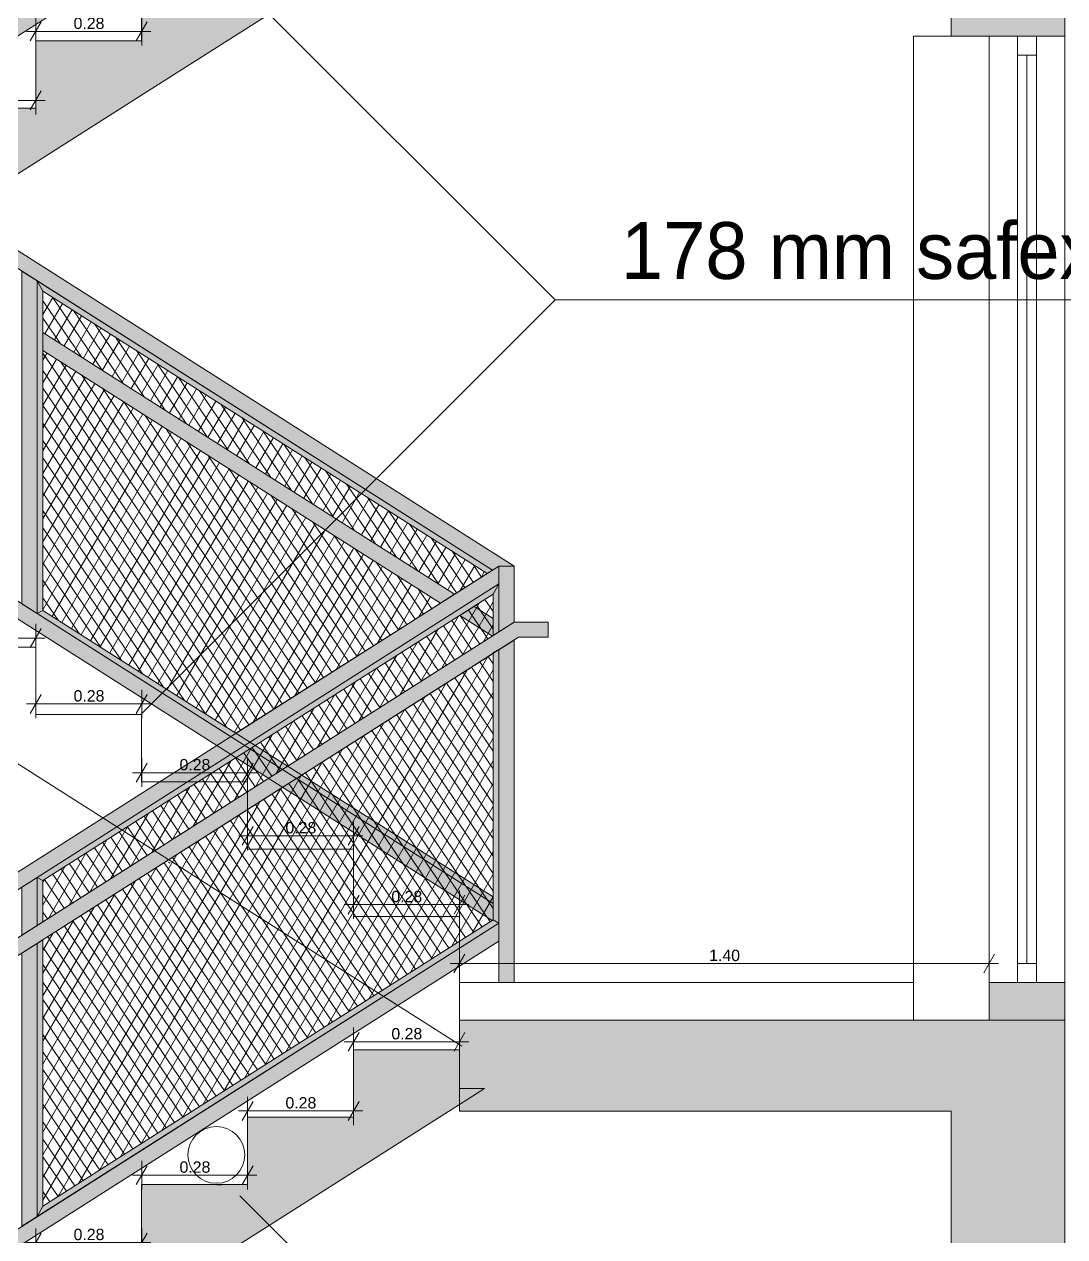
# Model space of a CAD drawing. Header units: millimetres. Extents: x 475206255 to 476720147, y 4620882299 to 4621447368.
# Drawn here: x 475517829 to 475520580, y 4621087330 to 4621090533 of the extents above; entities that cross this region are included whole.
import ezdxf

# ---------------------------------------------------------------- set-up
doc = ezdxf.new("R2010")
doc.units = ezdxf.units.MM
doc.header["$MEASUREMENT"] = 0
for name, color, linetype, lineweight in [('0_Pen_No__42_Pen_No__250_Pen_No__7', 7, 'Continuous', 0), ('2D Drafting - General_Pen_No__250_Pen_No__154', 154, 'Continuous', 0), ('2D Drafting - General_Pen_No__250_Pen_No__7', 7, 'Continuous', 0), ('Annotation - Text_Pen_No__7_Pen_No__7_Pen_No__5', 5, 'Continuous', 0), ('gegmebi_Pen_No__7_Pen_No__250', 7, 'Continuous', 0), ('gegmebi_Pen_No__7_Pen_No__7', 7, 'Continuous', 0), ('gegmebi_Pen_No__7_Pen_No__7_Pen_No__5', 5, 'Continuous', 0), ('kar-panjara_Pen_No__7_Pen_No__250', 7, 'Continuous', 0), ('New_2D Drafting - General_Pen_No__1', 1, 'Continuous', 0), ('New_2D Drafting - General_Pen_No__250_Pen_No__250', 7, 'Continuous', 0), ('New_2D Drafting - General_Pen_No__4', 7, 'Continuous', 0), ('New_Doors_Pen_No__7_Pen_No__7_Pen_No__250', 7, 'Continuous', 0), ('New_Doors_Pen_No__7_Pen_No__7_Pen_No__5', 5, 'Continuous', 0), ('New_shenobebi_Pen_No__240', 240, 'Continuous', 0), ('New_shenobebi_Pen_No__4', 7, 'Continuous', 0), ('reg_nak_Pen_No__250', 7, 'Continuous', 0), ('zoma_Pen_No__142', 142, 'Continuous', 0)]:
    doc.layers.add(name, color=color, linetype=linetype, lineweight=lineweight)
doc.layers.add('zoma', color=7, linetype='Continuous')
doc.styles.add('GENERATED_STYLE_2', font='arial.ttf')
doc.styles.add('GENERATED_STYLE_4', font='ACADMTAV.TTF')
doc.dimstyles.new('GENERATED_STYLE__3', dxfattribs={"dimtxt": 200, "dimasz": 64.421331, "dimexe": 0.18, "dimexo": 3, "dimgap": 0, "dimtad": 1, "dimtih": 1, "dimtoh": 1, "dimlfac": 0.001, "dimzin": 0, "dimdsep": 46, "dimtxsty": 'GENERATED_STYLE_2', "dimblk": 'ARROWHEAD_2', "dimblk1": 'ARROWHEAD_2', "dimblk2": 'ARROWHEAD_2', "dimcen": 0.09, "dimclrd": 142, "dimclre": 142, "dimclrt": 142, "dimadec": 0, "dimazin": 0, "dimtfac": 1, "dimtdec": 4, "dimtmove": 0, "dimatfit": 3, "dimfxl": 1, "dimtolj": 1, "dimtzin": 0, "dimarcsym": 0})
doc.dimstyles.new('GENERATED_STYLE__4', dxfattribs={"dimtxt": 30.000001, "dimasz": 38, "dimexe": 0.18, "dimexo": 3, "dimgap": 0, "dimtad": 1, "dimtih": 1, "dimtoh": 1, "dimlfac": 0.001, "dimzin": 0, "dimdsep": 46, "dimtxsty": 'GENERATED_STYLE_2', "dimblk": 'ARROWHEAD_2', "dimblk1": 'ARROWHEAD_2', "dimblk2": 'ARROWHEAD_2', "dimcen": 0.09, "dimclrd": 142, "dimclre": 142, "dimclrt": 142, "dimadec": 0, "dimazin": 0, "dimtfac": 1, "dimtdec": 4, "dimtmove": 0, "dimatfit": 3, "dimfxl": 1, "dimtolj": 1, "dimtzin": 0, "dimarcsym": 0})
pattern_1 = [(60, (475826095.757, 4621095193.19), (-25.980762, 15), []), (124.306619, (475826095.757, 4621095193.19), (23.8156986, 11.25), [])]

# ---------------------------------------------------------------- blocks, each defined once
blk = doc.blocks.new('*D73', base_point=(475826095.8, 4621095193.2))
at = {"layer": 'zoma_Pen_No__142', "color": 142, "linetype": 'Continuous', "lineweight": 0, "transparency": 16777216}
for p, q in [((475518994.2, 4621088076.7), (475518965.3, 4621088026.7)), ((475518979.7, 4621088014.2), (475518979.7, 4621088089.2)), ((475520365.5, 4621088026.7), (475520394.3, 4621088076.7)), ((475520379.9, 4621088014.2), (475520379.9, 4621088089.2)), ((475518955.3, 4621088051.7), (475518979.7, 4621088051.7)), ((475518979.7, 4621088051.7), (475520379.9, 4621088051.7)), ((475520379.9, 4621088051.7), (475520404.4, 4621088051.7))]:
    blk.add_line(p, q, dxfattribs=at)
at = {"layer": 'zoma_Pen_No__142', "color": 142, "lineweight": 0, "transparency": 16777216, "insert": (475519639.8, 4621088057.7), "char_height": 30, "attachment_point": 7, "style": 'GENERATED_STYLE_2'}
blk.add_mtext('\\A1;{\\pql;\\fArial|b0|i0|c204|p0;\\W1.000000;1.40}', dxfattribs=at)
blk = doc.blocks.new('ARROWHEAD_2')
at = {"color": 0, "linetype": 'Continuous', "lineweight": 0}
for p, q in [((-0.378, -0.655), (0.378, 0.655)), ((0, 0), (-1, 0))]:
    blk.add_line(p, q, dxfattribs=at)
blk = doc.blocks.new('*D97', base_point=(475826095.8, 4621095193.2))
at = {"layer": 'zoma_Pen_No__142', "color": 142, "linetype": 'Continuous', "lineweight": 0, "transparency": 16777216}
for p, q in [((475517874.4, 4621087339.4), (475517845.5, 4621087289.4)), ((475517860, 4621087276.9), (475517860, 4621087351.9)), ((475518125.5, 4621087289.4), (475518154.4, 4621087339.4)), ((475518140, 4621087276.9), (475518140, 4621087351.9)), ((475517835.5, 4621087314.4), (475517860, 4621087314.4)), ((475517860, 4621087314.4), (475518140, 4621087314.4)), ((475518140, 4621087314.4), (475518164.4, 4621087314.4))]:
    blk.add_line(p, q, dxfattribs=at)
at = {"layer": 'zoma_Pen_No__142', "color": 142, "lineweight": 0, "transparency": 16777216, "insert": (475517959.9, 4621087320.4), "char_height": 30, "attachment_point": 7, "style": 'GENERATED_STYLE_2'}
blk.add_mtext('\\A1;{\\pql;\\fArial|b0|i0|c204|p0;\\W1.000000;0.28}', dxfattribs=at)
blk = doc.blocks.new('*D98', base_point=(475826095.8, 4621095193.2))
at = {"layer": 'zoma_Pen_No__142', "color": 142, "linetype": 'Continuous', "lineweight": 0, "transparency": 16777216}
for p, q in [((475518154.4, 4621087517.4), (475518125.5, 4621087467.4)), ((475518140, 4621087454.9), (475518140, 4621087529.9)), ((475518405.5, 4621087467.4), (475518434.4, 4621087517.4)), ((475518420, 4621087454.9), (475518420, 4621087529.9)), ((475518115.5, 4621087492.4), (475518140, 4621087492.4)), ((475518140, 4621087492.4), (475518420, 4621087492.4)), ((475518420, 4621087492.4), (475518444.4, 4621087492.4))]:
    blk.add_line(p, q, dxfattribs=at)
at = {"layer": 'zoma_Pen_No__142', "color": 142, "lineweight": 0, "transparency": 16777216, "insert": (475518239.9, 4621087498.4), "char_height": 30, "attachment_point": 7, "style": 'GENERATED_STYLE_2'}
blk.add_mtext('\\A1;{\\pql;\\fArial|b0|i0|c204|p0;\\W1.000000;0.28}', dxfattribs=at)
blk = doc.blocks.new('*D99', base_point=(475826095.8, 4621095193.2))
at = {"layer": 'zoma_Pen_No__142', "color": 142, "linetype": 'Continuous', "lineweight": 0, "transparency": 16777216}
for p, q in [((475518434.4, 4621087687.2), (475518405.5, 4621087637.2)), ((475518420, 4621087624.7), (475518420, 4621087699.7)), ((475518685.5, 4621087637.2), (475518714.4, 4621087687.2)), ((475518700, 4621087624.7), (475518700, 4621087699.7)), ((475518395.5, 4621087662.2), (475518420, 4621087662.2)), ((475518420, 4621087662.2), (475518700, 4621087662.2)), ((475518700, 4621087662.2), (475518724.4, 4621087662.2))]:
    blk.add_line(p, q, dxfattribs=at)
at = {"layer": 'zoma_Pen_No__142', "color": 142, "lineweight": 0, "transparency": 16777216, "insert": (475518519.9, 4621087668.2), "char_height": 30, "attachment_point": 7, "style": 'GENERATED_STYLE_2'}
blk.add_mtext('\\A1;{\\pql;\\fArial|b0|i0|c204|p0;\\W1.000000;0.28}', dxfattribs=at)
blk = doc.blocks.new('*D100', base_point=(475826095.8, 4621095193.2))
at = {"layer": 'zoma_Pen_No__142', "color": 142, "linetype": 'Continuous', "lineweight": 0, "transparency": 16777216}
for p, q in [((475518714.4, 4621087869.8), (475518685.5, 4621087819.8)), ((475518700, 4621087807.3), (475518700, 4621087882.3)), ((475518965.5, 4621087819.8), (475518994.4, 4621087869.8)), ((475518980, 4621087807.3), (475518980, 4621087882.3)), ((475518675.5, 4621087844.8), (475518700, 4621087844.8)), ((475518700, 4621087844.8), (475518980, 4621087844.8)), ((475518980, 4621087844.8), (475519004.4, 4621087844.8))]:
    blk.add_line(p, q, dxfattribs=at)
at = {"layer": 'zoma_Pen_No__142', "color": 142, "lineweight": 0, "transparency": 16777216, "insert": (475518799.9, 4621087850.8), "char_height": 30, "attachment_point": 7, "style": 'GENERATED_STYLE_2'}
blk.add_mtext('\\A1;{\\pql;\\fArial|b0|i0|c204|p0;\\W1.000000;0.28}', dxfattribs=at)
blk = doc.blocks.new('*D101', base_point=(475826095.8, 4621095193.2))
at = {"layer": 'zoma_Pen_No__142', "color": 142, "linetype": 'Continuous', "lineweight": 0, "transparency": 16777216}
for p, q in [((475518714.4, 4621088232.2), (475518685.5, 4621088182.2)), ((475518700, 4621088169.7), (475518700, 4621088244.7)), ((475518965.5, 4621088182.2), (475518994.4, 4621088232.2)), ((475518980, 4621088169.7), (475518980, 4621088244.7)), ((475518675.5, 4621088207.2), (475518700, 4621088207.2)), ((475518700, 4621088207.2), (475518980, 4621088207.2)), ((475518980, 4621088207.2), (475519004.4, 4621088207.2))]:
    blk.add_line(p, q, dxfattribs=at)
at = {"layer": 'zoma_Pen_No__142', "color": 142, "lineweight": 0, "transparency": 16777216, "insert": (475518799.9, 4621088213.2), "char_height": 30, "attachment_point": 7, "style": 'GENERATED_STYLE_2'}
blk.add_mtext('\\A1;{\\pql;\\fArial|b0|i0|c204|p0;\\W1.000000;0.28}', dxfattribs=at)
blk = doc.blocks.new('*D102', base_point=(475826095.8, 4621095193.2))
at = {"layer": 'zoma_Pen_No__142', "color": 142, "linetype": 'Continuous', "lineweight": 0, "transparency": 16777216}
for p, q in [((475518434.4, 4621088414), (475518405.5, 4621088364)), ((475518420, 4621088351.5), (475518420, 4621088426.5)), ((475518685.5, 4621088364), (475518714.4, 4621088414)), ((475518700, 4621088351.5), (475518700, 4621088426.5)), ((475518395.5, 4621088389), (475518420, 4621088389)), ((475518420, 4621088389), (475518700, 4621088389)), ((475518700, 4621088389), (475518724.4, 4621088389))]:
    blk.add_line(p, q, dxfattribs=at)
at = {"layer": 'zoma_Pen_No__142', "color": 142, "lineweight": 0, "transparency": 16777216, "insert": (475518519.9, 4621088395), "char_height": 30, "attachment_point": 7, "style": 'GENERATED_STYLE_2'}
blk.add_mtext('\\A1;{\\pql;\\fArial|b0|i0|c204|p0;\\W1.000000;0.28}', dxfattribs=at)
blk = doc.blocks.new('*D103', base_point=(475826095.8, 4621095193.2))
at = {"layer": 'zoma_Pen_No__142', "color": 142, "linetype": 'Continuous', "lineweight": 0, "transparency": 16777216}
for p, q in [((475518154.4, 4621088580.6), (475518125.5, 4621088530.6)), ((475518140, 4621088518.1), (475518140, 4621088593.1)), ((475518405.5, 4621088530.6), (475518434.4, 4621088580.6)), ((475518420, 4621088518.1), (475518420, 4621088593.1)), ((475518115.5, 4621088555.6), (475518140, 4621088555.6)), ((475518140, 4621088555.6), (475518420, 4621088555.6)), ((475518420, 4621088555.6), (475518444.4, 4621088555.6))]:
    blk.add_line(p, q, dxfattribs=at)
at = {"layer": 'zoma_Pen_No__142', "color": 142, "lineweight": 0, "transparency": 16777216, "insert": (475518239.9, 4621088561.6), "char_height": 30, "attachment_point": 7, "style": 'GENERATED_STYLE_2'}
blk.add_mtext('\\A1;{\\pql;\\fArial|b0|i0|c204|p0;\\W1.000000;0.28}', dxfattribs=at)
blk = doc.blocks.new('*D104', base_point=(475826095.8, 4621095193.2))
at = {"layer": 'zoma_Pen_No__142', "color": 142, "linetype": 'Continuous', "lineweight": 0, "transparency": 16777216}
for p, q in [((475517860, 4621088699.9), (475517860, 4621088774.9)), ((475518140, 4621088699.9), (475518140, 4621088774.9)), ((475517835.5, 4621088737.4), (475517860, 4621088737.4)), ((475517874.4, 4621088762.4), (475517845.5, 4621088712.4)), ((475517860, 4621088737.4), (475518140, 4621088737.4)), ((475518125.5, 4621088712.4), (475518154.4, 4621088762.4)), ((475518140, 4621088737.4), (475518164.4, 4621088737.4))]:
    blk.add_line(p, q, dxfattribs=at)
at = {"layer": 'zoma_Pen_No__142', "color": 142, "lineweight": 0, "transparency": 16777216, "insert": (475517959.9, 4621088743.4), "char_height": 30, "attachment_point": 7, "style": 'GENERATED_STYLE_2'}
blk.add_mtext('\\A1;{\\pql;\\fArial|b0|i0|c204|p0;\\W1.000000;0.28}', dxfattribs=at)
blk = doc.blocks.new('*D105', base_point=(475826095.8, 4621095193.2))
at = {"layer": 'zoma_Pen_No__142', "color": 142, "linetype": 'Continuous', "lineweight": 0, "transparency": 16777216}
for p, q in [((475517594.4, 4621088936.6), (475517565.5, 4621088886.6)), ((475517580, 4621088874.1), (475517580, 4621088949.1)), ((475517845.5, 4621088886.6), (475517874.4, 4621088936.6)), ((475517860, 4621088874.1), (475517860, 4621088949.1)), ((475517555.5, 4621088911.6), (475517580, 4621088911.6)), ((475517580, 4621088911.6), (475517860, 4621088911.6)), ((475517860, 4621088911.6), (475517884.4, 4621088911.6))]:
    blk.add_line(p, q, dxfattribs=at)
at = {"layer": 'zoma_Pen_No__142', "color": 142, "lineweight": 0, "transparency": 16777216, "insert": (475517679.9, 4621088917.6), "char_height": 30, "attachment_point": 7, "style": 'GENERATED_STYLE_2'}
blk.add_mtext('\\A1;{\\pql;\\fArial|b0|i0|c204|p0;\\W1.000000;0.28}', dxfattribs=at)
blk = doc.blocks.new('*D112', base_point=(475826095.8, 4621095193.2))
at = {"layer": 'zoma_Pen_No__142', "color": 142, "linetype": 'Continuous', "lineweight": 0, "transparency": 16777216}
for p, q in [((475517580, 4621090294.6), (475517580, 4621090369.6)), ((475517860, 4621090294.6), (475517860, 4621090369.6)), ((475517594.4, 4621090357.1), (475517565.5, 4621090307.1)), ((475517845.5, 4621090307.1), (475517874.4, 4621090357.1)), ((475517555.5, 4621090332.1), (475517580, 4621090332.1)), ((475517580, 4621090332.1), (475517860, 4621090332.1)), ((475517860, 4621090332.1), (475517884.4, 4621090332.1))]:
    blk.add_line(p, q, dxfattribs=at)
at = {"layer": 'zoma_Pen_No__142', "color": 142, "lineweight": 0, "transparency": 16777216, "insert": (475517679.9, 4621090338.1), "char_height": 30, "attachment_point": 7, "style": 'GENERATED_STYLE_2'}
blk.add_mtext('\\A1;{\\pql;\\fArial|b0|i0|c204|p0;\\W1.000000;0.28}', dxfattribs=at)
blk = doc.blocks.new('*D113', base_point=(475826095.8, 4621095193.2))
at = {"layer": 'zoma_Pen_No__142', "color": 142, "linetype": 'Continuous', "lineweight": 0, "transparency": 16777216}
for p, q in [((475517874.4, 4621090539.4), (475517845.5, 4621090489.4)), ((475517860, 4621090476.9), (475517860, 4621090551.9)), ((475518125.5, 4621090489.4), (475518154.4, 4621090539.4)), ((475518140, 4621090476.9), (475518140, 4621090551.9)), ((475517835.5, 4621090514.4), (475517860, 4621090514.4)), ((475517860, 4621090514.4), (475518140, 4621090514.4)), ((475518140, 4621090514.4), (475518164.4, 4621090514.4))]:
    blk.add_line(p, q, dxfattribs=at)
at = {"layer": 'zoma_Pen_No__142', "color": 142, "lineweight": 0, "transparency": 16777216, "insert": (475517959.9, 4621090520.4), "char_height": 30, "attachment_point": 7, "style": 'GENERATED_STYLE_2'}
blk.add_mtext('\\A1;{\\pql;\\fArial|b0|i0|c204|p0;\\W1.000000;0.28}', dxfattribs=at)
blk = doc.blocks.new('*D134', base_point=(475826095.8, 4621095193.2))
at = {"layer": 'zoma_Pen_No__142', "color": 142, "linetype": 'Continuous', "lineweight": 0, "transparency": 16777216}
for p, q in [((475518994.2, 4621091276.7), (475518965.3, 4621091226.7)), ((475518979.7, 4621091214.2), (475518979.7, 4621091289.2)), ((475520365.5, 4621091226.7), (475520394.3, 4621091276.7)), ((475520379.9, 4621091214.2), (475520379.9, 4621091289.2)), ((475518955.3, 4621091251.7), (475518979.7, 4621091251.7)), ((475518979.7, 4621091251.7), (475520379.9, 4621091251.7)), ((475520379.9, 4621091251.7), (475520404.4, 4621091251.7))]:
    blk.add_line(p, q, dxfattribs=at)
at = {"layer": 'zoma_Pen_No__142', "color": 142, "lineweight": 0, "transparency": 16777216, "insert": (475519639.8, 4621091257.7), "char_height": 30, "attachment_point": 7, "style": 'GENERATED_STYLE_2'}
blk.add_mtext('\\A1;{\\pql;\\fArial|b0|i0|c204|p0;\\W1.000000;1.40}', dxfattribs=at)
blk = doc.blocks.new('*D136', base_point=(475826095.8, 4621095193.2))
at = {"layer": 'zoma_Pen_No__142', "color": 142, "linetype": 'Continuous', "lineweight": 0, "transparency": 16777216}
for p, q in [((475518994.2, 4621094476.7), (475518965.3, 4621094426.7)), ((475518979.7, 4621094414.2), (475518979.7, 4621094489.2)), ((475520365.5, 4621094426.7), (475520394.3, 4621094476.7)), ((475520379.9, 4621094414.2), (475520379.9, 4621094489.2)), ((475518955.3, 4621094451.7), (475518979.7, 4621094451.7)), ((475518979.7, 4621094451.7), (475520379.9, 4621094451.7)), ((475520379.9, 4621094451.7), (475520404.4, 4621094451.7))]:
    blk.add_line(p, q, dxfattribs=at)
at = {"layer": 'zoma_Pen_No__142', "color": 142, "lineweight": 0, "transparency": 16777216, "insert": (475519639.8, 4621094457.7), "char_height": 30, "attachment_point": 7, "style": 'GENERATED_STYLE_2'}
blk.add_mtext('\\A1;{\\pql;\\fArial|b0|i0|c204|p0;\\W1.000000;1.40}', dxfattribs=at)
blk = doc.blocks.new('*D1600', base_point=(475826095.8, 4621095193.2))
at = {"layer": 'zoma_Pen_No__142', "color": 142, "linetype": 'Continuous', "lineweight": 0, "transparency": 16777216}
for p, q in [((475512111.8, 4621038264.3), (475512111.8, 4621038391.4)), ((475518611.8, 4621038264.3), (475518611.8, 4621038391.4)), ((475512136.3, 4621038370.2), (475512087.3, 4621038285.5)), ((475518636.3, 4621038370.2), (475518587.3, 4621038285.5)), ((475512111.8, 4621038327.9), (475518611.8, 4621038327.9))]:
    blk.add_line(p, q, dxfattribs=at)
at = {"layer": 'zoma_Pen_No__142', "color": 142, "lineweight": 0, "transparency": 16777216, "char_height": 200, "attachment_point": 7, "style": 'GENERATED_STYLE_2'}
for s, insert in [('\\A1;{\\pql;\\fArial|b0|i0|c204|p0;\\W1.000000;6.50}', (475515094.9, 4621038367.9)), ('\\A1;{\\pql;\\fArial|b0|i0|c204|p0;\\W1.000000;0.40}', (475518053.5, 4621038367.9))]:
    blk.add_mtext(s, dxfattribs=dict(at, insert=insert))
blk = doc.blocks.new('*D1601', base_point=(475826095.8, 4621095193.2))
at = {"layer": 'zoma_Pen_No__142', "color": 142, "linetype": 'Continuous', "lineweight": 0, "transparency": 16777216}
for p, q in [((475518611.8, 4621038264.3), (475518611.8, 4621038391.4)), ((475519011.8, 4621038264.3), (475519011.8, 4621038391.4)), ((475518636.3, 4621038370.2), (475518587.3, 4621038285.5)), ((475518987.3, 4621038285.5), (475519036.3, 4621038370.2)), ((475518611.8, 4621038327.9), (475519011.8, 4621038327.9)), ((475519011.8, 4621038327.9), (475519053.2, 4621038327.9))]:
    blk.add_line(p, q, dxfattribs=at)

msp = doc.modelspace()

# ---------------------------------------------------------------- hatches: boundary and pattern name
at = {"layer": '2D Drafting - General_Pen_No__250_Pen_No__154', "linetype": 'Continuous', "lineweight": 0}
msp.add_hatch(color=154, dxfattribs=at).paths.add_polyline_path([(475520379.913, 4621088001.787), (475520579.679, 4621088001.787), (475520579.679, 4621087901.757), (475520379.913, 4621087901.757)])
at = {"layer": '2D Drafting - General_Pen_No__250_Pen_No__7', "linetype": 'Continuous', "lineweight": 0}
for points in [[(475520379.913, 4621091101.757), (475520579.679, 4621091101.757), (475520579.679, 4621090921.75), (475520579.679, 4621090501.757), (475520279.679, 4621090501.757), (475520279.679, 4621090861.664), (475518979.751, 4621090861.664), (475518979.751, 4621091101.757)], [(475520379.913, 4621087901.757), (475520579.679, 4621087901.757), (475520579.679, 4621087721.75), (475520579.679, 4621087301.757), (475520279.679, 4621087301.757), (475520279.679, 4621087661.664), (475518979.751, 4621087661.664), (475518979.751, 4621087901.757)]]:
    msp.add_hatch(color=7, dxfattribs=at).paths.add_polyline_path(points)
at = {"layer": 'New_2D Drafting - General_Pen_No__1', "linetype": 'Continuous', "lineweight": 0}
for points in [[(475519083.957, 4621091358.497), (475516603.324, 4621089782.225), (475516603.324, 4621089734.833), (475519083.957, 4621091311.104)], [(475516618.273, 4621090646.834), (475519066.887, 4621089090.908), (475519083.957, 4621089101.755), (475519124.431, 4621089101.736), (475516637.468, 4621090682.03), (475516618.273, 4621090669.831)], [(475517823.359, 4621089001.94), (475517823.376, 4621089881.074), (475517863.858, 4621089855.351), (475517863.841, 4621088976.216)], [(475517863.858, 4621089855.351), (475517878.858, 4621089828.131), (475517878.841, 4621088984.425), (475517863.841, 4621088976.216)], [(475517863.892, 4621089855.403), (475517878.858, 4621089828.131), (475519052.914, 4621089082.03), (475519066.889, 4621089090.909)], [(475516603.324, 4621089777.188), (475516603.324, 4621089729.795), (475519066.059, 4621088164.896), (475519068.975, 4621088166.749), (475519068.974, 4621088210.436)], [(475517878.855, 4621089671.669), (475518929.852, 4621089003.832), (475518967.144, 4621089027.528), (475517878.856, 4621089719.061)], [(475519083.957, 4621089101.755), (475516562.84, 4621087499.759), (475516603.323, 4621087478.09), (475519083.957, 4621089054.363)], [(475519124.443, 4621088953.329), (475519124.443, 4621089101.756), (475519083.957, 4621089101.755), (475519083.957, 4621088952.166), (475519083.957, 4621088927.603)], [(475519083.961, 4621089054.365), (475517863.795, 4621088279.112), (475517878.863, 4621088270.912), (475519068.977, 4621089027.218)], [(475519068.977, 4621089027.218), (475519068.979, 4621088918.085), (475519083.961, 4621088927.603), (475519083.961, 4621089054.365)], [(475519018.307, 4621088995.018), (475518981.017, 4621088971.321), (475519066.887, 4621088916.756), (475519068.979, 4621088918.085), (475519068.978, 4621088962.82)], [(475517878.881, 4621088984.425), (475519068.974, 4621088228.209), (475519068.974, 4621088210.436), (475517863.841, 4621088976.216)], [(475516472.84, 4621087349.759), (475516472.84, 4621087309.311), (475516611.779, 4621087309.311), (475519136.286, 4621088913.462), (475519214.443, 4621088913.462), (475519214.443, 4621088953.329), (475519124.443, 4621088953.329), (475516600.85, 4621087349.759)], [(475519083.957, 4621088001.787), (475519124.443, 4621088001.79), (475519124.443, 4621088906.057), (475519083.957, 4621088880.21), (475519083.957, 4621088206.397), (475519083.957, 4621088113.699)], [(475519083.96, 4621088881.653), (475519068.961, 4621088873.081), (475519068.975, 4621088166.749), (475519083.957, 4621088158.497)], [(475517863.866, 4621088152.318), (475517863.863, 4621088279.077), (475517823.381, 4621088253.353), (475517823.384, 4621088126.595)], [(475517878.863, 4621088270.912), (475517863.863, 4621088279.077), (475517863.866, 4621088152.318), (475517878.866, 4621088161.85)], [(475519083.957, 4621088158.497), (475516603.324, 4621086582.225), (475516603.324, 4621086534.833), (475519083.957, 4621088111.104)], [(475517878.881, 4621087410.521), (475519068.975, 4621088166.749), (475519083.957, 4621088158.497), (475517863.881, 4621087383.223)], [(475517863.867, 4621088104.927), (475517823.385, 4621088079.203), (475517823.399, 4621087357.499), (475517863.881, 4621087383.223)], [(475517878.867, 4621088114.458), (475517863.867, 4621088104.927), (475517863.881, 4621087383.223), (475517878.881, 4621087410.521)]]:
    msp.add_hatch(color=1, dxfattribs=at).paths.add_polyline_path(points)
h = msp.add_hatch(dxfattribs=at)
h.set_pattern_fill('BATT_INSULATION', color=1, style=0, pattern_type=2)
h.set_pattern_definition(pattern_1)
h.paths.add_polyline_path([(475518967.144, 4621089027.528), (475517878.856, 4621089719.061), (475517878.858, 4621089828.131), (475519052.914, 4621089082.03)])
h = msp.add_hatch(dxfattribs=at)
h.set_pattern_fill('BATT_INSULATION', color=1, style=0, pattern_type=2)
h.set_pattern_definition(pattern_1)
h.paths.add_polyline_path([(475518389.098, 4621088660.22), (475517878.841, 4621088984.425), (475517878.855, 4621089671.669), (475518929.852, 4621089003.832)])
h = msp.add_hatch(dxfattribs=at)
h.set_pattern_fill('BATT_INSULATION', color=1, style=0, pattern_type=2)
h.set_pattern_definition(pattern_1)
h.paths.add_polyline_path([(475519068.979, 4621088918.085), (475519068.977, 4621089027.218), (475517878.863, 4621088270.912), (475517878.866, 4621088161.85)])
h = msp.add_hatch(dxfattribs=at)
h.set_pattern_fill('BATT_INSULATION', color=1, style=0, pattern_type=2)
h.set_pattern_definition(pattern_1)
h.paths.add_polyline_path([(475517878.881, 4621087410.521), (475519068.975, 4621088166.749), (475519068.961, 4621088870.681), (475517878.867, 4621088114.458)])
at = {"layer": 'New_2D Drafting - General_Pen_No__250_Pen_No__250', "linetype": 'Continuous', "lineweight": 0}
for points in [[(475517019.68, 4621089777.759), (475516739.751, 4621089777.759), (475516739.966, 4621089456.131), (475518139.754, 4621090345.677), (475518385.361, 4621090501.757), (475518979.751, 4621090879.484), (475519046.261, 4621090921.75), (475518979.751, 4621090921.75), (475518979.68, 4621090921.75), (475518979.68, 4621091023.757), (475518699.68, 4621091023.757), (475518699.68, 4621090845.757), (475518419.68, 4621090845.757), (475518419.68, 4621090667.757), (475518356.897, 4621090667.757, -0.08199413), (475518332.463, 4621090667.757), (475518139.754, 4621090667.757), (475518139.754, 4621090501.757), (475518139.685, 4621090501.757), (475518139.68, 4621090489.757), (475517859.68, 4621090489.757), (475517859.68, 4621090311.758), (475517579.68, 4621090311.758), (475517579.68, 4621090133.758), (475517299.68, 4621090133.758), (475517299.68, 4621089955.759), (475517019.68, 4621089955.759)], [(475517019.68, 4621086577.759), (475516739.751, 4621086577.759), (475516739.966, 4621086256.131), (475518139.754, 4621087145.677), (475518385.361, 4621087301.757), (475518979.751, 4621087679.484), (475519046.261, 4621087721.75), (475518979.751, 4621087721.75), (475518979.68, 4621087721.75), (475518979.68, 4621087823.757), (475518699.68, 4621087823.757), (475518699.68, 4621087645.757), (475518419.68, 4621087645.757), (475518419.68, 4621087467.757), (475518356.897, 4621087467.757, -0.08199413), (475518332.463, 4621087467.757), (475518139.754, 4621087467.757), (475518139.754, 4621087301.757), (475518139.685, 4621087301.757), (475518139.68, 4621087289.757), (475517859.68, 4621087289.757), (475517859.68, 4621087111.758), (475517579.68, 4621087111.758), (475517579.68, 4621086933.758), (475517299.68, 4621086933.758), (475517299.68, 4621086755.759), (475517019.68, 4621086755.759)]]:
    msp.add_hatch(color=7, dxfattribs=at).paths.add_polyline_path(points)

# ---------------------------------------------------------------- linework, layer by layer
at = {"layer": '0_Pen_No__42_Pen_No__250_Pen_No__7', "color": 7, "linetype": 'Continuous', "lineweight": 0}
msp.add_circle((475518337.195, 4621087545.924), 75, dxfattribs=at)
at = {"layer": '2D Drafting - General_Pen_No__250_Pen_No__7', "color": 7, "linetype": 'Continuous', "lineweight": 0, "flags": 128}
for points in [[(475520379.913, 4621091101.757), (475520579.679, 4621091101.757), (475520579.679, 4621090921.75), (475520579.679, 4621090501.757), (475520279.679, 4621090501.757), (475520279.679, 4621090861.664), (475518979.751, 4621090861.664), (475518979.751, 4621091101.757)], [(475520379.913, 4621088001.787), (475520579.679, 4621088001.787), (475520579.679, 4621087901.757), (475520379.913, 4621087901.757)], [(475520379.913, 4621087901.757), (475520579.679, 4621087901.757), (475520579.679, 4621087721.75), (475520579.679, 4621087301.757), (475520279.679, 4621087301.757), (475520279.679, 4621087661.664), (475518979.751, 4621087661.664), (475518979.751, 4621087901.757)]]:
    msp.add_lwpolyline(points, close=True, dxfattribs=at)
at = {"layer": 'gegmebi_Pen_No__7_Pen_No__250', "color": 7, "linetype": 'Continuous', "lineweight": 0, "flags": 128}
for points in [[(475520454.913, 4621090501.786), (475520504.913, 4621090501.786), (475520504.913, 4621088001.787), (475520454.913, 4621088001.787)], [(475520454.913, 4621090451.786), (475520504.913, 4621090451.786), (475520504.913, 4621090501.786), (475520454.913, 4621090501.786)], [(475520454.913, 4621088001.787), (475520504.913, 4621088001.787), (475520504.913, 4621088051.625), (475520454.913, 4621088051.625)], [(475518979.697, 4621087901.757), (475520179.751, 4621087901.757), (475520179.751, 4621088001.757), (475518979.697, 4621088001.757)]]:
    msp.add_lwpolyline(points, close=True, dxfattribs=at)
at = {"layer": 'gegmebi_Pen_No__7_Pen_No__7', "color": 7, "linetype": 'Continuous', "lineweight": 0}
msp.add_line((475520479.913, 4621090451.786), (475520479.913, 4621088051.625), dxfattribs=at)
at = {"layer": 'gegmebi_Pen_No__7_Pen_No__7_Pen_No__5', "color": 5, "linetype": 'Continuous', "lineweight": 0, "flags": 128}
for points in [[(475518399.635, 4621090637.914), (475519232.483, 4621089805.066), (475518139.954, 4621088712.538)], [(475519232.483, 4621089805.066), (475521454.488, 4621089805.066)], [(475518399.635, 4621087437.914), (475519232.483, 4621086605.066), (475518139.954, 4621085512.538)]]:
    msp.add_lwpolyline(points, dxfattribs=at)
at = {"layer": 'kar-panjara_Pen_No__7_Pen_No__250', "color": 7, "linetype": 'Continuous', "lineweight": 0, "flags": 128}
for points in [[(475520179.679, 4621090501.756), (475520179.679, 4621087901.757), (475520579.679, 4621087901.757), (475520579.679, 4621090501.756)], [(475520579.679, 4621090501.786), (475520379.913, 4621090501.786), (475520379.913, 4621088001.787), (475520579.679, 4621088001.787)]]:
    msp.add_lwpolyline(points, close=True, dxfattribs=at)
at = {"layer": 'New_2D Drafting - General_Pen_No__250_Pen_No__250', "color": 7, "linetype": 'Continuous', "lineweight": 0, "flags": 128}
msp.add_lwpolyline([(475518139.754, 4621090667.757), (475518139.754, 4621090501.757), (475518139.685, 4621090501.757), (475518139.68, 4621090489.757), (475517859.68, 4621090489.757), (475517859.68, 4621090311.758), (475517579.68, 4621090311.758), (475517579.68, 4621090133.758), (475517299.68, 4621090133.758), (475517299.68, 4621089955.759), (475517019.68, 4621089955.759), (475517019.68, 4621089777.759), (475516739.751, 4621089777.759), (475516739.966, 4621089456.131), (475518139.754, 4621090345.677), (475518385.361, 4621090501.757), (475518979.751, 4621090879.484)], dxfattribs=at)
msp.add_lwpolyline([(475518385.361, 4621087301.757), (475518979.751, 4621087679.484), (475519046.261, 4621087721.75), (475518979.751, 4621087721.75), (475518979.68, 4621087721.75), (475518979.68, 4621087823.757), (475518699.68, 4621087823.757), (475518699.68, 4621087645.757), (475518419.68, 4621087645.757), (475518419.68, 4621087467.757), (475518356.897, 4621087467.757, -0.08199413), (475518332.463, 4621087467.757), (475518139.754, 4621087467.757), (475518139.754, 4621087301.757)], format="xyb", dxfattribs=at)
at = {"layer": 'New_2D Drafting - General_Pen_No__4', "color": 7, "linetype": 'Continuous', "lineweight": 0, "flags": 128}
for points in [[(475519083.957, 4621091358.497), (475516603.324, 4621089782.225), (475516603.324, 4621089734.833), (475519083.957, 4621091311.104)], [(475516618.273, 4621090646.834), (475519066.887, 4621089090.908), (475519083.957, 4621089101.755), (475519124.431, 4621089101.736), (475516637.468, 4621090682.03), (475516618.273, 4621090669.831)], [(475517823.359, 4621089001.94), (475517823.376, 4621089881.074), (475517863.858, 4621089855.351), (475517863.841, 4621088976.216)], [(475517863.858, 4621089855.351), (475517878.858, 4621089828.131), (475517878.841, 4621088984.425), (475517863.841, 4621088976.216)], [(475517863.892, 4621089855.403), (475517878.858, 4621089828.131), (475519052.914, 4621089082.03), (475519066.889, 4621089090.909)], [(475518967.144, 4621089027.528), (475517878.856, 4621089719.061), (475517878.858, 4621089828.131), (475519052.914, 4621089082.03)], [(475516603.324, 4621089777.188), (475516603.324, 4621089729.795), (475519066.059, 4621088164.896), (475519068.975, 4621088166.749), (475519068.974, 4621088210.436)], [(475517878.855, 4621089671.669), (475518929.852, 4621089003.832), (475518967.144, 4621089027.528), (475517878.856, 4621089719.061)], [(475518389.098, 4621088660.22), (475517878.841, 4621088984.425), (475517878.855, 4621089671.669), (475518929.852, 4621089003.832)], [(475519083.957, 4621089101.755), (475516562.84, 4621087499.759), (475516603.323, 4621087478.09), (475519083.957, 4621089054.363)], [(475519124.443, 4621088953.329), (475519124.443, 4621089101.756), (475519083.957, 4621089101.755), (475519083.957, 4621088952.166), (475519083.957, 4621088927.603)], [(475519083.961, 4621089054.365), (475517863.795, 4621088279.112), (475517878.863, 4621088270.912), (475519068.977, 4621089027.218)], [(475519068.977, 4621089027.218), (475519068.979, 4621088918.085), (475519083.961, 4621088927.603), (475519083.961, 4621089054.365)], [(475519068.979, 4621088918.085), (475519068.977, 4621089027.218), (475517878.863, 4621088270.912), (475517878.866, 4621088161.85)], [(475519018.307, 4621088995.018), (475518981.017, 4621088971.321), (475519066.887, 4621088916.756), (475519068.979, 4621088918.085), (475519068.978, 4621088962.82)], [(475517878.881, 4621088984.425), (475519068.974, 4621088228.209), (475519068.974, 4621088210.436), (475517863.841, 4621088976.216)], [(475516472.84, 4621087349.759), (475516472.84, 4621087309.311), (475516611.779, 4621087309.311), (475519136.286, 4621088913.462), (475519214.443, 4621088913.462), (475519214.443, 4621088953.329), (475519124.443, 4621088953.329), (475516600.85, 4621087349.759)], [(475519083.957, 4621088001.787), (475519124.443, 4621088001.79), (475519124.443, 4621088906.057), (475519083.957, 4621088880.21), (475519083.957, 4621088206.397), (475519083.957, 4621088113.699)], [(475517878.881, 4621087410.521), (475519068.975, 4621088166.749), (475519068.961, 4621088870.681), (475517878.867, 4621088114.458)], [(475519083.96, 4621088881.653), (475519068.961, 4621088873.081), (475519068.975, 4621088166.749), (475519083.957, 4621088158.497)], [(475517863.866, 4621088152.318), (475517863.863, 4621088279.077), (475517823.381, 4621088253.353), (475517823.384, 4621088126.595)], [(475517878.863, 4621088270.912), (475517863.863, 4621088279.077), (475517863.866, 4621088152.318), (475517878.866, 4621088161.85)], [(475519083.957, 4621088158.497), (475516603.324, 4621086582.225), (475516603.324, 4621086534.833), (475519083.957, 4621088111.104)], [(475517878.881, 4621087410.521), (475519068.975, 4621088166.749), (475519083.957, 4621088158.497), (475517863.881, 4621087383.223)], [(475517863.867, 4621088104.927), (475517823.385, 4621088079.203), (475517823.399, 4621087357.499), (475517863.881, 4621087383.223)], [(475517878.867, 4621088114.458), (475517863.867, 4621088104.927), (475517863.881, 4621087383.223), (475517878.881, 4621087410.521)]]:
    msp.add_lwpolyline(points, close=True, dxfattribs=at)
at = {"layer": 'New_Doors_Pen_No__7_Pen_No__7_Pen_No__250', "color": 7, "linetype": 'Continuous', "lineweight": 0, "flags": 128}
msp.add_lwpolyline([(475516739.791, 4621089579.759), (475516739.791, 4621089421.757), (475517019.72, 4621089421.757), (475517019.72, 4621089243.757), (475517299.72, 4621089243.757), (475517299.72, 4621089065.758), (475517579.72, 4621089065.758), (475517579.72, 4621088887.758), (475517859.72, 4621088887.758), (475517859.72, 4621088709.758), (475518139.72, 4621088709.758), (475518139.794, 4621088531.758), (475518419.72, 4621088531.758), (475518419.72, 4621088353.759), (475518699.72, 4621088353.759), (475518699.72, 4621088175.759), (475518979.72, 4621088175.759), (475518979.72, 4621088001.757)], dxfattribs=at)
at = {"layer": 'New_Doors_Pen_No__7_Pen_No__7_Pen_No__5', "color": 5, "linetype": 'Continuous', "lineweight": 0, "flags": 128}
for points in [[(475516739.751, 4621089599.759), (475516739.751, 4621089777.759), (475517019.68, 4621089777.759), (475517019.68, 4621089955.759), (475517299.68, 4621089955.759), (475517299.68, 4621090133.758), (475517579.68, 4621090133.758), (475517579.68, 4621090311.758), (475517859.68, 4621090311.758), (475517859.68, 4621090489.757), (475518139.68, 4621090489.757), (475518139.754, 4621090667.757), (475518419.68, 4621090667.757), (475518419.68, 4621090845.757), (475518699.68, 4621090845.757), (475518699.68, 4621091023.757), (475518979.68, 4621091023.757), (475518979.716, 4621091181.787)], [(475516739.751, 4621086399.759), (475516739.751, 4621086577.759), (475517019.68, 4621086577.759), (475517019.68, 4621086755.759), (475517299.68, 4621086755.759), (475517299.68, 4621086933.758), (475517579.68, 4621086933.758), (475517579.68, 4621087111.758), (475517859.68, 4621087111.758), (475517859.68, 4621087289.757), (475518139.68, 4621087289.757), (475518139.754, 4621087467.757), (475518419.68, 4621087467.757), (475518419.68, 4621087645.757), (475518699.68, 4621087645.757), (475518699.68, 4621087823.757), (475518979.68, 4621087823.757), (475518979.716, 4621087981.787)]]:
    msp.add_lwpolyline(points, dxfattribs=at)
at = {"layer": 'New_shenobebi_Pen_No__240', "color": 240, "linetype": 'Continuous', "lineweight": 0}
msp.add_lwpolyline([(475518210.724, 4621088319.516), (475518215.169, 4621088316.975)], dxfattribs=at)
at = {"layer": 'New_shenobebi_Pen_No__4', "color": 7, "linetype": 'Continuous', "lineweight": 0}
msp.add_lwpolyline([(475518979.751, 4621087901.757), (475518979.751, 4621087981.787)], dxfattribs=at)
at = {"layer": 'reg_nak_Pen_No__250', "color": 7, "linetype": 'Continuous', "lineweight": 0, "flags": 128}
msp.add_lwpolyline([(475516514.247, 4621089404.601), (475518985.807, 4621087833.395)], dxfattribs=at)

# ---------------------------------------------------------------- texts
at = {"layer": 'Annotation - Text_Pen_No__7_Pen_No__7_Pen_No__5', "color": 5, "linetype": 'Continuous', "lineweight": 0, "insert": (475519406.665, 4621090010.456), "char_height": 150, "attachment_point": 1, "style": 'GENERATED_STYLE_4'}
msp.add_mtext('\\A1;{\\pql;\\fAcadMtavr|b0|i0|c0|p0;\\W1.000000;178 mm safexuri}', dxfattribs=at)

# ---------------------------------------------------------------- dimensions: what is measured, and where the dimension line sits
at = {"layer": 'zoma', "color": 142, "linetype": 'Continuous', "lineweight": 0}
for base, p1, p2, dimstyle, picture, middle in [((475520379.913, 4621094451.692), (475518979.72, 4621088001.757), (475520379.913, 4621094451.692), 'GENERATED_STYLE__4', '*D136', (475519678.616, 4621094472.692)), ((475520379.913, 4621091251.692), (475518979.72, 4621088001.757), (475520379.913, 4621091251.692), 'GENERATED_STYLE__4', '*D134', (475519678.616, 4621091272.692)), ((475518611.799, 4621038327.867), (475512111.799, 4621090893.532), (475518611.799, 4621090493.532), 'GENERATED_STYLE__3', '*D1600', (475515353.795, 4621038467.867)), ((475518139.954, 4621090514.397), (475517859.954, 4621090493.048), (475518139.954, 4621090493.048), 'GENERATED_STYLE__4', '*D113', (475517998.754, 4621090535.397)), ((475519011.799, 4621038327.867), (475518611.799, 4621090493.532), (475519011.799, 4621088217.089), 'GENERATED_STYLE__3', '*D1601', (475518312.378, 4621038467.867)), ((475517859.954, 4621090332.104), (475517579.954, 4621090308.945), (475517859.954, 4621090308.945), 'GENERATED_STYLE__4', '*D112', (475517718.754, 4621090353.104)), ((475517859.954, 4621088911.637), (475517579.954, 4621088890.426), (475517859.954, 4621088890.426), 'GENERATED_STYLE__4', '*D105', (475517718.754, 4621088932.637)), ((475518139.954, 4621088737.433), (475517859.954, 4621088721.943), (475518139.954, 4621088721.943), 'GENERATED_STYLE__4', '*D104', (475517998.754, 4621088758.433)), ((475518419.954, 4621088555.598), (475518139.954, 4621088535.285), (475518419.954, 4621088535.285), 'GENERATED_STYLE__4', '*D103', (475518278.754, 4621088576.598)), ((475518699.954, 4621088389.023), (475518419.954, 4621088369.911), (475518699.954, 4621088369.911), 'GENERATED_STYLE__4', '*D102', (475518558.754, 4621088410.023)), ((475518979.954, 4621088207.189), (475518699.954, 4621088180.24), (475518979.954, 4621088180.24), 'GENERATED_STYLE__4', '*D101', (475518838.754, 4621088228.189)), ((475520379.913, 4621088051.692), (475518979.72, 4621088001.757), (475520379.913, 4621088051.692), 'GENERATED_STYLE__4', '*D73', (475519678.616, 4621088072.692)), ((475518979.954, 4621087844.834), (475518699.954, 4621087821.385), (475518979.954, 4621087821.385), 'GENERATED_STYLE__4', '*D100', (475518838.754, 4621087865.834)), ((475518699.954, 4621087662.156), (475518419.954, 4621087638.151), (475518699.954, 4621087638.151), 'GENERATED_STYLE__4', '*D99', (475518558.754, 4621087683.156)), ((475518419.954, 4621087492.416), (475518139.954, 4621087466.601), (475518419.954, 4621087466.601), 'GENERATED_STYLE__4', '*D98', (475518278.754, 4621087513.416)), ((475518139.954, 4621087314.397), (475517859.954, 4621087293.048), (475518139.954, 4621087293.048), 'GENERATED_STYLE__4', '*D97', (475517998.754, 4621087335.397))]:
    dim = msp.add_linear_dim(base=base, p1=p1, p2=p2, dimstyle=dimstyle, dxfattribs=at)
    dim.commit()
    dim.dimension.update_dxf_attribs({"geometry": picture, "text_midpoint": middle, "dimtype": 160})

doc.saveas('drawing.dxf')
